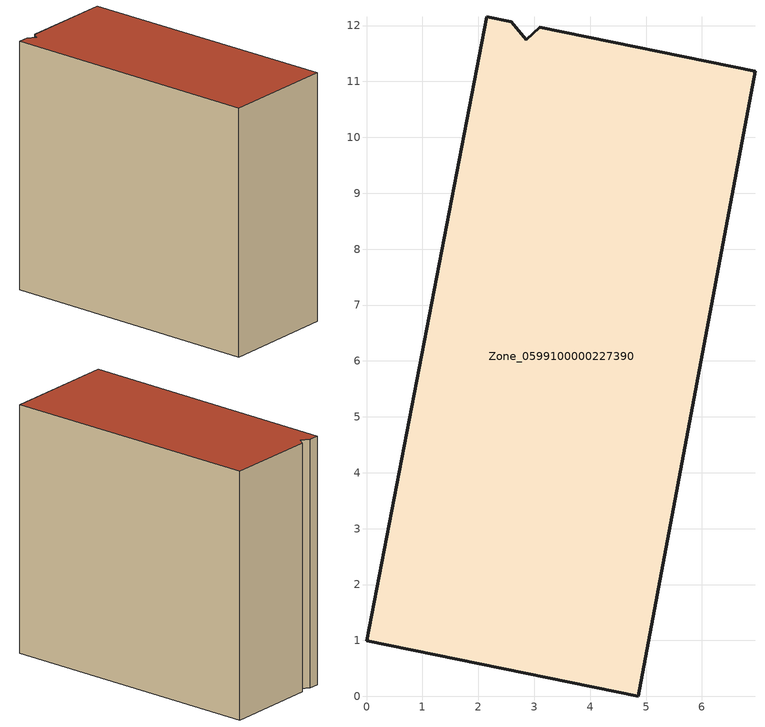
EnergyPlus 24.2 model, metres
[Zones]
Zone_0599100000227390
 floor ground (C_G): 0,0.99 2.15,12.16 2.58,12.07 2.86,11.75 3.1,11.97 6.95,11.18 4.86,0 z0
 wall outside (C_F): 2.15,12.16 0,0.99 4.86,0 6.95,11.18 3.1,11.97 2.86,11.75 2.58,12.07 2.15,12.16 z0:10.81
 roof outside (C_R): 6.95,11.18 3.1,11.97 2.86,11.75 2.58,12.07 2.15,12.16 0,0.99 4.86,0 z10.81
[BUILDING]
Pand.0599100000227390: North Axis=0; Terrain=City; Loads Convergence Tolerance Value=0.04; Temperature Convergence Tolerance Value=0.4; Solar Distribution=FullExterior; Maximum Number of Warmup Days=25; Minimum Number of Warmup Days=1
[Site:Location]
Rotterdam.The.Hague.AP_ZH_NLD Design_Conditions: Latitude=51.96; Longitude=4.45; Time Zone=1; Elevation=-4.5
[SITE:GROUNDTEMPERATURE:BUILDINGSURFACE]
18, 18, 18, 18, 18, 18, 18, 18, 18, 18, 18, 18
[MATERIAL] Thermal Absorptance=0.9; Solar Absorptance=0.7; Visible Absorptance=0.7
Name | Roughness | Thickness | Conductivity | Density | Specific Heat
G.TI.1946 | MediumSmooth | 0.15 | 1 | 540 | 1210
F.TI.1946 | Rough | 0.3 | 0.857143 | 1920 | 840
R.TI.1946 | MediumRough | 0.2 | 0.1 | 1500 | 1000
[CONSTRUCTION]
C_G: G.TI.1946
C_F: F.TI.1946
C_R: R.TI.1946
[ZONE]
Zone_0599100000227390: Type=1; Multiplier=1; Ceiling Height=Autocalculate; Volume=Autocalculate; Floor Area=autocalculate; Part of Total Floor Area=Yes
[ZONEINFILTRATION:DESIGNFLOWRATE]
Infil_Zone_0599100000227390: Zone or ZoneList or Space or SpaceList=Zone_0599100000227390; Schedule=AlwaysOn; Design Flow Rate Calculation Method=Flow/Area; Flow Rate per Floor Area=0.003; Constant Term Coefficient=1; Temperature Term Coefficient=0; Velocity Term Coefficient=0; Velocity Squared Term Coefficient=0
[HVACTEMPLATE:ZONE:IDEALLOADSAIRSYSTEM]
Zone_0599100000227390: Maximum Heating Supply Air Temperature=50; Minimum Cooling Supply Air Temperature=13; Maximum Heating Supply Air Humidity Ratio=0.0156; Minimum Cooling Supply Air Humidity Ratio=0.0077; Heating Limit=NoLimit; Cooling Limit=NoLimit; Dehumidification Control Type=ConstantSensibleHeatRatio; Cooling Sensible Heat Ratio=0.7; Dehumidification Setpoint=60; Humidification Control Type=None; Humidification Setpoint=30; Outdoor Air Method=None; Outdoor Air Flow Rate per Person=0.00944; Outdoor Air Flow Rate per Zone Floor Area=0; Outdoor Air Flow Rate per Zone=0; Demand Controlled Ventilation Type=None; Outdoor Air Economizer Type=NoEconomizer; Heat Recovery Type=None; Sensible Heat Recovery Effectiveness=0.7; Latent Heat Recovery Effectiveness=0.65
[ZONECONTROL:THERMOSTAT]
ThermostatControl_Zone_0599100000227390: Zone or ZoneList=Zone_0599100000227390; Control Type Schedule=DualSetpointControlType; Control 1=Thermostat_Zone_0599100000227390; Temperature Difference Between Cutout And Setpoint=0
[THERMOSTATSETPOINT:DUALSETPOINT]
Thermostat_Zone_0599100000227390: Heating Setpoint Temperature Schedule=HeatingSetpoint_Zone_0599100000227390; Cooling Setpoint Temperature Schedule=CoolingSetpoint_Zone_0599100000227390
[SCHEDULE:COMPACT]
HeatingSetpoint_Zone_0599100000227390: Through: 12/31, For: AllDays, Until: 24:00, 21
CoolingSetpoint_Zone_0599100000227390: Through: 12/31, For: AllDays, Until: 24:00, 24
DualSetpointControlType: Through: 12/31, For: AllDays, Until: 24:00, 4
AlwaysOn: Through: 12/31, For: AllDays, Until: 24:00, 1
